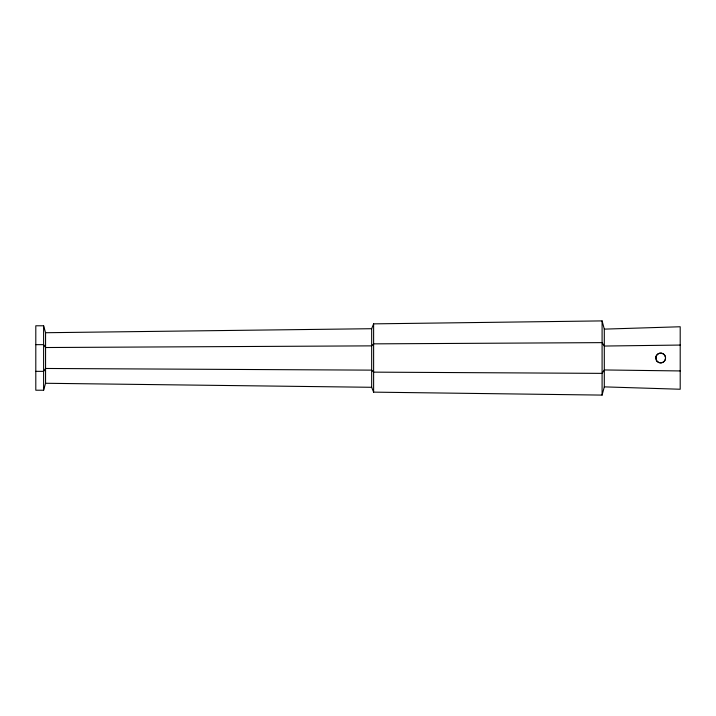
<?xml version="1.0" encoding="UTF-8"?>
<svg xmlns="http://www.w3.org/2000/svg" width="716" height="716" viewBox="0 0 716 716"><rect width="100%" height="100%" fill="white"/><g stroke="black" fill="none" stroke-linecap="round" stroke-linejoin="round"><path stroke-width="1.07" d="M602.093 395.098L604.304 386.873L604.304 329.127L602.093 320.902L373.618 323.865L371.667 328.707L371.667 387.293L373.618 392.135L602.093 395.098L602.093 320.902M43.613 390.22L45.564 383.275L45.564 332.725L43.613 325.78L35.8 325.78L35.8 390.22L43.613 390.22L43.613 325.78M604.304 329.127L680.2 326.756L680.2 389.244L604.304 386.873M680.2 345.058L604.304 346.043L602.093 342.633L373.618 343.859L371.667 345.864L45.564 347.529L43.613 344.656L35.8 344.656M45.564 332.725L371.667 328.707M35.8 371.344L43.613 371.344L45.564 368.471L371.667 370.136L373.618 372.141L602.093 373.367L604.304 369.957L680.2 370.942M45.564 383.275L371.667 387.293M373.618 323.865L373.618 392.135M655.954 356.738L656.447 360.443A4.86 4.815 13.4 0 0 663.114 362.233A4.958 4.914 13.4 0 0 665.549 358A4.958 4.914 -13.4 0 0 663.114 353.767A4.86 4.815 -13.4 0 0 656.447 355.557L655.954 356.738M657.216 361.455A4.887 4.878 0 0 0 665.388 359.262A4.887 4.878 0 0 0 659.409 353.283A4.887 4.878 0 0 0 657.216 361.455"/></g></svg>
